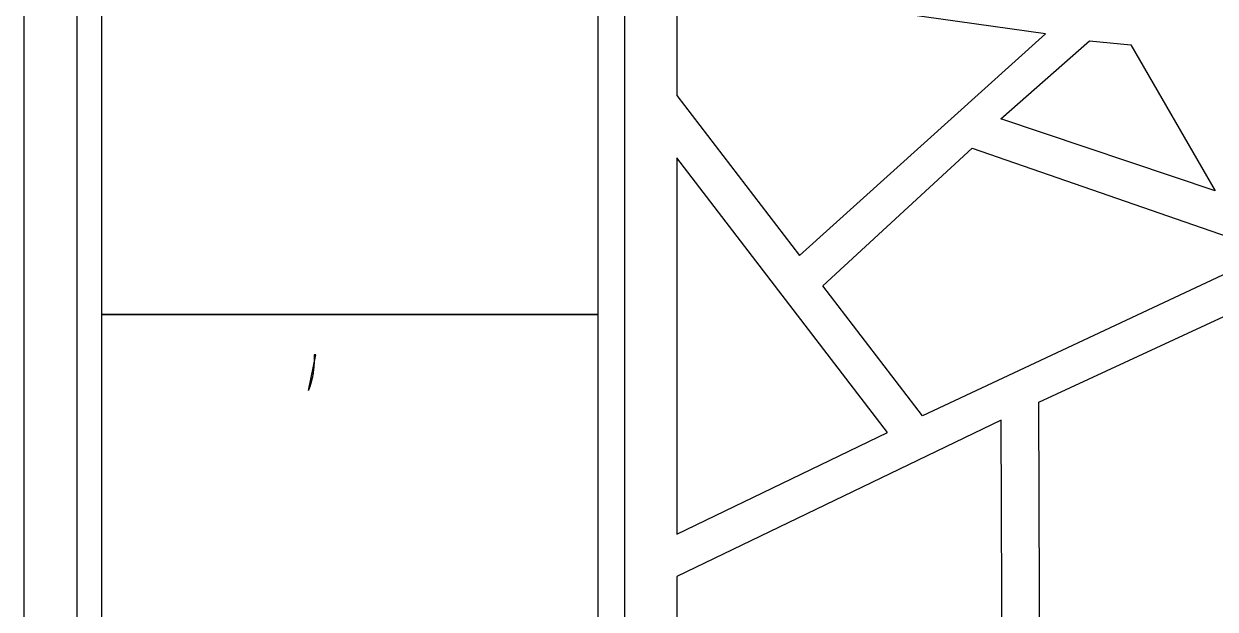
# Model space of a CAD drawing. Header units: centimetres. Extents: x -27 to -9, y -0.6 to 9.
# Drawn here: x -18.375 to -15.77, y 1.044 to 2.324 of the extents above; entities that cross this region are included whole.
import ezdxf

# ---------------------------------------------------------------- set-up
doc = ezdxf.new("R2010")
doc.units = ezdxf.units.CM
doc.header["$MEASUREMENT"] = 0
doc.layers.add('layer 1', color=7, linetype='Continuous')

msp = doc.modelspace()

# ---------------------------------------------------------------- linework, layer by layer
at = {"layer": 'layer 1', "color": 250, "lineweight": 30}
for points, knots in [([(-18.37453, 3.9762), (-18.37453, 3.9762), (-8.9959, 3.9762), (-8.9959, 3.9762), (-8.9959, 3.9762), (-8.9959, 3.9762), (-8.9959, -0.59923), (-8.9959, -0.59923), (-8.9959, -0.59923), (-8.9959, -0.59923), (-18.37453, -0.59923), (-18.37453, -0.59923), (-18.37453, -0.59923), (-18.37453, -0.59923), (-18.37453, 3.9762), (-18.37453, 3.9762)], [0, 0, 0, 0, 0.2, 0.2, 0.2, 0.2, 0.4, 0.4, 0.4, 0.4, 0.6, 0.6, 0.6, 0.6, 1, 1, 1, 1]), ([(-14.23947, -0.58436), (-14.23947, -0.58436), (-13.23503, -0.58436), (-13.23503, -0.58436), (-13.23503, -0.58436), (-13.23503, -0.58436), (-14.23947, -0.58436), (-14.23947, -0.58436), (-14.23947, -0.58436), (-14.23947, -0.58436), (-17.0617, -0.58436), (-17.0617, -0.58436), (-17.0617, -0.58436), (-17.0617, -0.58436), (-17.0617, 3.97959), (-17.0617, 3.97959), (-17.0617, 3.97959), (-17.0617, 3.97959), (-10.32105, 3.94799), (-10.32105, 3.94799), (-10.32105, 3.94799), (-10.32105, 3.94799), (-10.32105, 3.94259), (-10.32105, 3.94259), (-10.32105, 3.94259), (-10.32105, 3.94259), (-10.32105, -0.58436), (-10.32105, -0.58436), (-10.32105, -0.58436), (-10.32105, -0.58436), (-13.23464, -0.58436), (-13.23464, -0.58436), (-13.23464, -0.58436), (-13.23464, -0.58436), (-14.23947, -0.58436), (-14.23947, -0.58436)], [0, 0, 0, 0, 0.1, 0.1, 0.1, 0.1, 0.2, 0.2, 0.2, 0.2, 0.3, 0.3, 0.3, 0.3, 0.4, 0.4, 0.4, 0.4, 0.5, 0.5, 0.5, 0.5, 0.6, 0.6, 0.6, 0.6, 0.7, 0.7, 0.7, 0.7, 0.8, 0.8, 0.8, 0.8, 1, 1, 1, 1]), ([(-18.25833, 3.84628), (-18.25833, 3.84628), (-9.11209, 3.84628), (-9.11209, 3.84628), (-9.11209, 3.84628), (-9.11209, 3.84628), (-9.11209, -0.49676), (-9.11209, -0.49676), (-9.11209, -0.49676), (-9.11209, -0.49676), (-18.25833, -0.49676), (-18.25833, -0.49676), (-18.25833, -0.49676), (-18.25833, -0.49676), (-18.25833, 3.84628), (-18.25833, 3.84628)], [0, 0, 0, 0, 0.2, 0.2, 0.2, 0.2, 0.4, 0.4, 0.4, 0.4, 0.6, 0.6, 0.6, 0.6, 1, 1, 1, 1]), ([(-17.73634, 1.68853), (-17.73634, 1.68853), (-17.58975, 1.68853), (-17.58975, 1.68853), (-17.58975, 1.68853), (-17.58975, 1.68853), (-17.11975, 1.68853), (-17.11975, 1.68853), (-17.11975, 1.68853), (-17.11975, 1.68853), (-17.11975, 2.77306), (-17.11975, 2.77306), (-17.11975, 2.77306), (-17.11975, 2.77306), (-17.58975, 2.77306), (-17.58975, 2.77306), (-17.58975, 2.77306), (-17.58975, 2.77306), (-17.73634, 2.77306), (-17.73634, 2.77306), (-17.73634, 2.77306), (-17.73634, 2.77306), (-18.20428, 2.77306), (-18.20428, 2.77306), (-18.20428, 2.77306), (-18.20428, 2.77306), (-18.20428, 1.68853), (-18.20428, 1.68853), (-18.20428, 1.68853), (-18.20428, 1.68853), (-17.73634, 1.68853), (-17.73634, 1.68853)], [0, 0, 0, 0, 0.1111111, 0.1111111, 0.1111111, 0.1111111, 0.2222222, 0.2222222, 0.2222222, 0.2222222, 0.3333333, 0.3333333, 0.3333333, 0.3333333, 0.4444444, 0.4444444, 0.4444444, 0.4444444, 0.5555556, 0.5555556, 0.5555556, 0.5555556, 0.6666667, 0.6666667, 0.6666667, 0.6666667, 0.7777778, 0.7777778, 0.7777778, 0.7777778, 1, 1, 1, 1]), ([(-16.9472, 2.16739), (-16.9472, 2.16739), (-16.9472, 2.41628), (-16.9472, 2.41628), (-16.9472, 2.41628), (-16.9472, 2.41628), (-16.14144, 2.3019), (-16.14144, 2.3019), (-16.14144, 2.3019), (-16.14144, 2.3019), (-16.67912, 1.81774), (-16.67912, 1.81774), (-16.67912, 1.81774), (-16.67912, 1.81774), (-16.9472, 2.16739), (-16.9472, 2.16739)], [0, 0, 0, 0, 0.2, 0.2, 0.2, 0.2, 0.4, 0.4, 0.4, 0.4, 0.6, 0.6, 0.6, 0.6, 1, 1, 1, 1]), ([(-15.95436, 2.27839), (-15.95436, 2.27839), (-16.04518, 2.28659), (-16.04518, 2.28659), (-16.04518, 2.28659), (-16.04518, 2.28659), (-16.23866, 2.11624), (-16.23866, 2.11624), (-16.23866, 2.11624), (-16.23866, 2.11624), (-15.77031, 1.95888), (-15.77031, 1.95888), (-15.77031, 1.95888), (-15.77031, 1.95888), (-15.95436, 2.27839), (-15.95436, 2.27839)], [0, 0, 0, 0, 0.2, 0.2, 0.2, 0.2, 0.4, 0.4, 0.4, 0.4, 0.6, 0.6, 0.6, 0.6, 1, 1, 1, 1]), ([(-15.68412, 1.80759), (-15.68412, 1.80759), (-15.70582, 1.84568), (-15.70582, 1.84568), (-15.70582, 1.84568), (-15.70582, 1.84568), (-16.30148, 2.05227), (-16.30148, 2.05227), (-16.30148, 2.05227), (-16.30148, 2.05227), (-16.62796, 1.75102), (-16.62796, 1.75102), (-16.62796, 1.75102), (-16.62796, 1.75102), (-16.41021, 1.46701), (-16.41021, 1.46701), (-16.41021, 1.46701), (-16.41021, 1.46701), (-15.68412, 1.80759), (-15.68412, 1.80759)], [0, 0, 0, 0, 0.1666667, 0.1666667, 0.1666667, 0.1666667, 0.3333333, 0.3333333, 0.3333333, 0.3333333, 0.5, 0.5, 0.5, 0.5, 0.6666667, 0.6666667, 0.6666667, 0.6666667, 1, 1, 1, 1]), ([(-16.9472, 1.20839), (-16.9472, 1.20839), (-16.9472, 2.03079), (-16.9472, 2.03079), (-16.9472, 2.03079), (-16.9472, 2.03079), (-16.4867, 1.43017), (-16.4867, 1.43017), (-16.4867, 1.43017), (-16.4867, 1.43017), (-16.9472, 1.20839), (-16.9472, 1.20839)], [0, 0, 0, 0, 0.25, 0.25, 0.25, 0.25, 0.5, 0.5, 0.5, 0.5, 1, 1, 1, 1]), ([(-15.58566, 1.63475), (-15.58566, 1.63475), (-15.64245, 1.73444), (-15.64245, 1.73444), (-15.64245, 1.73444), (-15.64245, 1.73444), (-16.15559, 1.49684), (-16.15559, 1.49684), (-16.15559, 1.49684), (-16.15559, 1.49684), (-16.15251, 0.64849), (-16.15251, 0.64849), (-16.15251, 0.64849), (-16.15251, 0.64849), (-15.8729, 0.51732), (-15.8729, 0.51732), (-15.8729, 0.51732), (-15.8729, 0.51732), (-15.58566, 1.63475), (-15.58566, 1.63475)], [0, 0, 0, 0, 0.1666667, 0.1666667, 0.1666667, 0.1666667, 0.3333333, 0.3333333, 0.3333333, 0.3333333, 0.5, 0.5, 0.5, 0.5, 0.6666667, 0.6666667, 0.6666667, 0.6666667, 1, 1, 1, 1]), ([(-17.73634, 0.60381), (-17.73634, 0.60381), (-17.58975, 0.60381), (-17.58975, 0.60381), (-17.58975, 0.60381), (-17.58975, 0.60381), (-17.11975, 0.60381), (-17.11975, 0.60381), (-17.11975, 0.60381), (-17.11975, 0.60381), (-17.11975, 1.68853), (-17.11975, 1.68853), (-17.11975, 1.68853), (-17.11975, 1.68853), (-17.58975, 1.68853), (-17.58975, 1.68853), (-17.58975, 1.68853), (-17.58975, 1.68853), (-17.73634, 1.68853), (-17.73634, 1.68853), (-17.73634, 1.68853), (-17.73634, 1.68853), (-18.20428, 1.68853), (-18.20428, 1.68853), (-18.20428, 1.68853), (-18.20428, 1.68853), (-18.20428, 0.60381), (-18.20428, 0.60381), (-18.20428, 0.60381), (-18.20428, 0.60381), (-17.73634, 0.60381), (-17.73634, 0.60381)], [0, 0, 0, 0, 0.1111111, 0.1111111, 0.1111111, 0.1111111, 0.2222222, 0.2222222, 0.2222222, 0.2222222, 0.3333333, 0.3333333, 0.3333333, 0.3333333, 0.4444444, 0.4444444, 0.4444444, 0.4444444, 0.5555556, 0.5555556, 0.5555556, 0.5555556, 0.6666667, 0.6666667, 0.6666667, 0.6666667, 0.7777778, 0.7777778, 0.7777778, 0.7777778, 1, 1, 1, 1]), ([(-17.75228, 1.52255), (-17.75228, 1.52255), (-17.75228, 1.52255), (-17.75228, 1.52255), (-17.75228, 1.52255), (-17.75228, 1.52255), (-17.75189, 1.52354), (-17.75189, 1.52354), (-17.75189, 1.52354), (-17.75189, 1.52354), (-17.7515, 1.52432), (-17.7515, 1.52432), (-17.7515, 1.52432), (-17.7515, 1.52432), (-17.7512, 1.52531), (-17.7512, 1.52531), (-17.7512, 1.52531), (-17.7512, 1.52531), (-17.75081, 1.52619), (-17.75081, 1.52619), (-17.75081, 1.52619), (-17.75081, 1.52619), (-17.75051, 1.52718), (-17.75051, 1.52718), (-17.75051, 1.52718), (-17.75051, 1.52718), (-17.75012, 1.52806), (-17.75012, 1.52806), (-17.75012, 1.52806), (-17.75012, 1.52806), (-17.74982, 1.52905), (-17.74982, 1.52905), (-17.74982, 1.52905), (-17.74982, 1.52905), (-17.74953, 1.53003), (-17.74953, 1.53003), (-17.74953, 1.53003), (-17.74953, 1.53003), (-17.74913, 1.53092), (-17.74913, 1.53092), (-17.74913, 1.53092), (-17.74913, 1.53092), (-17.74894, 1.5318), (-17.74894, 1.5318), (-17.74894, 1.5318), (-17.74894, 1.5318), (-17.74864, 1.53279), (-17.74864, 1.53279), (-17.74864, 1.53279), (-17.74864, 1.53279), (-17.74835, 1.53377), (-17.74835, 1.53377), (-17.74835, 1.53377), (-17.74835, 1.53377), (-17.74805, 1.53475), (-17.74805, 1.53475), (-17.74805, 1.53475), (-17.74805, 1.53475), (-17.74776, 1.53574), (-17.74776, 1.53574), (-17.74776, 1.53574), (-17.74776, 1.53574), (-17.74746, 1.53652), (-17.74746, 1.53652), (-17.74746, 1.53652), (-17.74746, 1.53652), (-17.74717, 1.53751), (-17.74717, 1.53751), (-17.74717, 1.53751), (-17.74717, 1.53751), (-17.74687, 1.53849), (-17.74687, 1.53849), (-17.74687, 1.53849), (-17.74687, 1.53849), (-17.74658, 1.53948), (-17.74658, 1.53948), (-17.74658, 1.53948), (-17.74658, 1.53948), (-17.74608, 1.54144), (-17.74608, 1.54144), (-17.74608, 1.54144), (-17.74608, 1.54144), (-17.74559, 1.54331), (-17.74559, 1.54331), (-17.74559, 1.54331), (-17.74559, 1.54331), (-17.7451, 1.54538), (-17.7451, 1.54538), (-17.7451, 1.54538), (-17.7451, 1.54538), (-17.74461, 1.54735), (-17.74461, 1.54735), (-17.74461, 1.54735), (-17.74461, 1.54735), (-17.74421, 1.54931), (-17.74421, 1.54931), (-17.74421, 1.54931), (-17.74421, 1.54931), (-17.74372, 1.55128), (-17.74372, 1.55128), (-17.74372, 1.55128), (-17.74372, 1.55128), (-17.74333, 1.55335), (-17.74333, 1.55335), (-17.74333, 1.55335), (-17.74333, 1.55335), (-17.74294, 1.55532), (-17.74294, 1.55532), (-17.74294, 1.55532), (-17.74294, 1.55532), (-17.74274, 1.55738), (-17.74274, 1.55738), (-17.74274, 1.55738), (-17.74274, 1.55738), (-17.74235, 1.55945), (-17.74235, 1.55945), (-17.74235, 1.55945), (-17.74235, 1.55945), (-17.74205, 1.56142), (-17.74205, 1.56142), (-17.74205, 1.56142), (-17.74205, 1.56142), (-17.74175, 1.56358), (-17.74175, 1.56358), (-17.74175, 1.56358), (-17.74175, 1.56358), (-17.74146, 1.56565), (-17.74146, 1.56565), (-17.74146, 1.56565), (-17.74146, 1.56565), (-17.74126, 1.56771), (-17.74126, 1.56771), (-17.74126, 1.56771), (-17.74126, 1.56771), (-17.74097, 1.56988), (-17.74097, 1.56988), (-17.74097, 1.56988), (-17.74097, 1.56988), (-17.74077, 1.57194), (-17.74077, 1.57194), (-17.74077, 1.57194), (-17.74077, 1.57194), (-17.74057, 1.57401), (-17.74057, 1.57401), (-17.74057, 1.57401), (-17.74057, 1.57401), (-17.74038, 1.57627), (-17.74038, 1.57627), (-17.74038, 1.57627), (-17.74038, 1.57627), (-17.74028, 1.57844), (-17.74028, 1.57844), (-17.74028, 1.57844), (-17.74028, 1.57844), (-17.74018, 1.5805), (-17.74018, 1.5805), (-17.74018, 1.5805), (-17.74018, 1.5805), (-17.74008, 1.58277), (-17.74008, 1.58277), (-17.74008, 1.58277), (-17.74008, 1.58277), (-17.73998, 1.58493), (-17.73998, 1.58493), (-17.73998, 1.58493), (-17.73998, 1.58493), (-17.73989, 1.5871), (-17.73989, 1.5871), (-17.73989, 1.5871), (-17.73989, 1.5871), (-17.73989, 1.58936), (-17.73989, 1.58936), (-17.73989, 1.58936), (-17.73989, 1.58936), (-17.73979, 1.59162), (-17.73979, 1.59162), (-17.73979, 1.59162), (-17.73979, 1.59162), (-17.73979, 1.59379), (-17.73979, 1.59379), (-17.73979, 1.59379), (-17.73979, 1.59379), (-17.73989, 1.59605), (-17.73989, 1.59605), (-17.73989, 1.59605), (-17.73989, 1.59605), (-17.73989, 1.59821), (-17.73989, 1.59821), (-17.73989, 1.59821), (-17.73989, 1.59821), (-17.73998, 1.60057), (-17.73998, 1.60057), (-17.73998, 1.60057), (-17.73998, 1.60057), (-17.73634, 1.60057), (-17.73634, 1.60057), (-17.73634, 1.60057), (-17.75228, 1.52255), (-17.75228, 1.52255)], [0, 0, 0, 0, 0.02, 0.02, 0.02, 0.02, 0.04, 0.04, 0.04, 0.04, 0.06, 0.06, 0.06, 0.06, 0.08, 0.08, 0.08, 0.08, 0.1, 0.1, 0.1, 0.1, 0.12, 0.12, 0.12, 0.12, 0.14, 0.14, 0.14, 0.14, 0.16, 0.16, 0.16, 0.16, 0.18, 0.18, 0.18, 0.18, 0.2, 0.2, 0.2, 0.2, 0.22, 0.22, 0.22, 0.22, 0.24, 0.24, 0.24, 0.24, 0.26, 0.26, 0.26, 0.26, 0.28, 0.28, 0.28, 0.28, 0.3, 0.3, 0.3, 0.3, 0.32, 0.32, 0.32, 0.32, 0.34, 0.34, 0.34, 0.34, 0.36, 0.36, 0.36, 0.36, 0.38, 0.38, 0.38, 0.38, 0.4, 0.4, 0.4, 0.4, 0.42, 0.42, 0.42, 0.42, 0.44, 0.44, 0.44, 0.44, 0.46, 0.46, 0.46, 0.46, 0.48, 0.48, 0.48, 0.48, 0.5, 0.5, 0.5, 0.5, 0.52, 0.52, 0.52, 0.52, 0.54, 0.54, 0.54, 0.54, 0.56, 0.56, 0.56, 0.56, 0.58, 0.58, 0.58, 0.58, 0.6, 0.6, 0.6, 0.6, 0.62, 0.62, 0.62, 0.62, 0.64, 0.64, 0.64, 0.64, 0.66, 0.66, 0.66, 0.66, 0.68, 0.68, 0.68, 0.68, 0.7, 0.7, 0.7, 0.7, 0.72, 0.72, 0.72, 0.72, 0.74, 0.74, 0.74, 0.74, 0.76, 0.76, 0.76, 0.76, 0.78, 0.78, 0.78, 0.78, 0.8, 0.8, 0.8, 0.8, 0.82, 0.82, 0.82, 0.82, 0.84, 0.84, 0.84, 0.84, 0.86, 0.86, 0.86, 0.86, 0.88, 0.88, 0.88, 0.88, 0.9, 0.9, 0.9, 0.9, 0.92, 0.92, 0.92, 0.92, 0.94, 0.94, 0.94, 0.94, 0.96, 0.96, 0.96, 0.96, 1, 1, 1, 1.0796317, 1.0796317, 1.0796317, 1.0796317]), ([(-16.9472, 0.97651), (-16.9472, 0.97651), (-16.9472, 1.11559), (-16.9472, 1.11559), (-16.9472, 1.11559), (-16.9472, 1.11559), (-16.23815, 1.45708), (-16.23815, 1.45708), (-16.23815, 1.45708), (-16.23815, 1.45708), (-16.23533, 0.68268), (-16.23533, 0.68268), (-16.23533, 0.68268), (-16.23533, 0.68268), (-16.9472, 0.97651), (-16.9472, 0.97651)], [0, 0, 0, 0, 0.2, 0.2, 0.2, 0.2, 0.4, 0.4, 0.4, 0.4, 0.6, 0.6, 0.6, 0.6, 1, 1, 1, 1])]:
    msp.add_open_spline(points, degree=3, knots=knots, dxfattribs=at)

doc.saveas('drawing.dxf')
